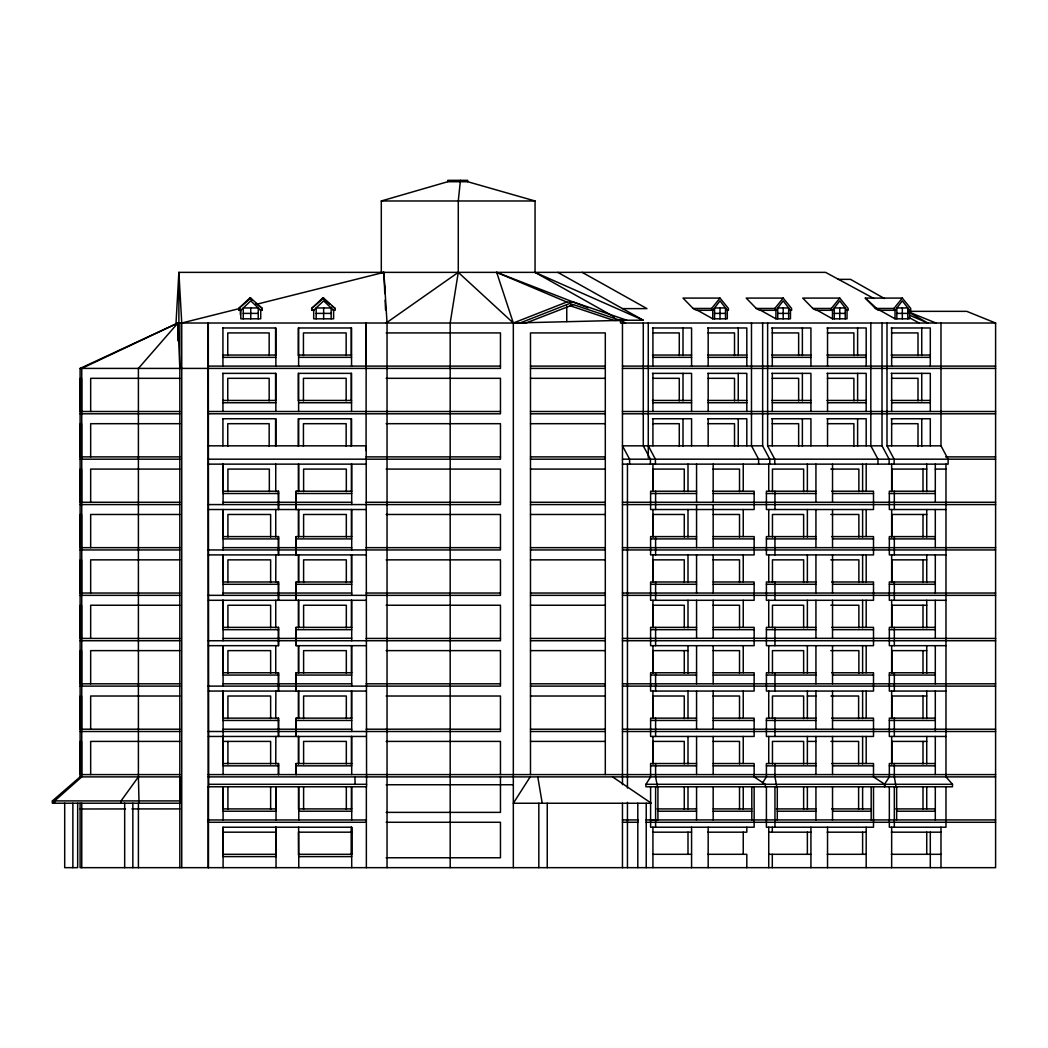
<?xml version="1.0" encoding="UTF-8"?>
<svg xmlns="http://www.w3.org/2000/svg" width="1048" height="1048" viewBox="0 0 1048 1048"><rect width="100%" height="100%" fill="white"/><g stroke="black" fill="none" stroke-linecap="round" stroke-linejoin="round"><path stroke-width="1.5" d="M177.728 327.88L177.924 323.02L80.106 368.411L80.106 776.882L52.4 800.908L52.4 803.213L180.466 803.213L179.837 776.882L80.106 776.882M945.977 464.133L945.977 776.882L952.488 784.31L952.488 786.786L645.935 786.786L645.935 784.31L650.598 776.882L650.598 763.534L696.566 763.534M762.512 783.079L766.402 776.882L766.402 763.534L815.934 763.534M530.17 776.882L513.324 803.253L651.358 803.253L612.556 776.882M179.837 368.411L177.924 323.02L138.402 368.411L138.402 776.882L121.044 800.908L121.044 803.213M712.745 318.815L712.745 310.3L720.015 300.855L727.299 310.3L727.299 318.815L712.745 318.815L697.536 310.3M775.926 318.815L775.926 310.3L783.197 300.855L790.467 310.3L790.467 318.815L775.926 318.815L760.717 310.3M832.479 318.815L832.479 310.3L839.749 300.855L847.033 310.3L847.033 318.815L832.479 318.815L817.27 310.3M895.044 318.815L895.044 310.3L902.315 300.855L909.585 310.3L909.585 318.815L895.044 318.815L879.835 310.3M711.631 310.3L711.631 308.453L720.015 298.091L728.412 308.453L728.412 310.3L727.299 310.3M774.813 310.3L774.813 308.453L783.197 298.091L791.594 308.453L791.594 310.3L790.467 310.3M831.365 310.3L831.365 308.453L839.749 298.091L848.146 308.453L848.146 310.3L847.033 310.3M893.931 310.3L893.931 308.453L902.315 298.091L910.712 308.453L910.712 310.3L909.585 310.3M240.804 310.3L250.76 300.855L260.729 310.3L260.729 318.815L240.804 318.815L240.804 310.3L238.839 310.3L238.748 308.453L249.712 298.091L250.76 298.091L262.262 308.453L262.262 310.3L260.297 310.3M313.693 310.3L323.649 300.855L333.618 310.3L333.618 318.815L313.693 318.815L313.693 310.3L311.728 310.3L311.636 308.453L322.601 298.091L323.649 298.091L335.15 308.453L335.15 310.3L333.185 310.3M238.748 308.453L250.76 298.091M311.636 308.453L323.649 298.091M386.136 323.02L458.277 272.362L458.277 200.98L460.439 180.335M513.324 867.665L513.324 323.02L566.758 302.034L573.387 302.034L626.835 320.229L513.324 323.02L458.277 272.362L450.181 323.02L450.181 867.665M573.387 302.034L519.952 323.02L176.025 323.02L178.881 272.362L825.588 272.362L873.809 298.457M569.798 305.649L613.774 320.4L620.403 320.4L573.387 304.627L526.384 322.849L519.756 322.849M381.302 272.362L381.302 200.98L447.745 181.723L467.683 181.723L535.056 200.98L535.056 272.362L614.521 317.033M181.749 867.665L181.749 323.02L240.175 308.374M255.974 304.418L383.882 272.362L387.039 323.02L387.039 867.665M380.699 273.135L383.882 272.362L384.826 293.61M622.46 638.429L754.141 638.206M278.414 638.429L351.709 638.206M386.136 729.198L450.181 729.08M125.459 808.938L80.106 808.99M131.93 808.925L179.837 808.912M381.302 200.98L535.056 200.98M838.059 279.358L850.518 279.358L884.499 298.549M720.015 298.091L683.008 298.091L693.121 308.453L696.422 310.3L712.745 310.3M783.197 298.091L746.189 298.091L756.302 308.453L759.59 310.3L775.926 310.3M839.749 298.091L802.742 298.091L812.855 308.453L816.143 310.3L832.479 310.3M895.044 310.3L878.709 310.3L875.421 308.453L865.307 298.091L902.315 298.091M570.741 304.627L573.387 304.627M255.725 303.278L262.262 308.453M335.15 308.453L332.216 306.383M693.121 308.453L711.631 308.453M756.302 308.453L774.813 308.453M812.855 308.453L831.365 308.453M875.421 308.453L893.931 308.453M622.564 308.623L646.957 308.623L582.19 272.362M908.76 311.348L966.767 311.348L995.6 323.02L995.6 867.665L80.106 867.665L80.106 803.213M243.267 313.391L258.253 313.391M316.168 313.391L331.142 313.391M714.553 313.391L725.491 313.391M777.734 313.391L788.659 313.391M834.287 313.391L845.225 313.391M896.852 313.391L907.791 313.391M620.206 320.229L643.276 320.229L557.798 272.362M995.6 323.02L620.521 323.02L620.521 320.229L625.525 323.02M222.648 327.972L275.86 327.972L275.886 366.106M652.419 327.972L691.575 327.972L691.588 366.106M707.662 327.972L746.818 327.972L746.818 366.106M771.787 327.972L810.929 327.972L810.929 366.106M827.029 327.972L866.185 327.972L866.185 366.106M891.154 327.972L930.297 327.972L930.297 366.106M386.136 332.923L500.459 332.923L500.459 368.411L80.106 368.411M652.773 332.923L679.274 332.923L679.274 355.508M708.016 332.923L734.517 332.923L734.517 355.508M772.14 332.923L798.641 332.923L798.641 355.508M827.383 332.923L853.884 332.923L853.884 355.508M891.507 332.923L918.009 332.923L918.009 355.508M222.857 355.049L275.86 355.049M298.536 355.049L351.552 355.049M652.406 355.049L691.575 355.049M707.649 355.049L746.818 355.049M771.773 355.049L810.929 355.049M827.016 355.049L866.185 355.049M891.128 355.049L930.297 355.049M222.936 357.355L275.886 357.355M298.615 357.355L351.552 357.355M652.93 357.355L691.588 357.355M708.173 357.355L746.818 357.355M772.297 357.355L810.929 357.355M827.54 357.355L866.185 357.355M891.665 357.355L930.297 357.355M208.172 366.106L500.459 366.106M530.485 366.106L605.299 366.106M622.46 366.106L995.6 366.106M530.485 368.411L605.299 368.411M622.46 368.411L995.6 368.411M222.648 373.363L275.86 373.363L275.86 411.497M652.419 373.363L691.575 373.363L691.575 411.497M707.662 373.363L746.818 373.363L746.818 411.497M771.787 373.363L810.929 373.363L810.929 411.497M827.029 373.363L866.185 373.363L866.185 411.497M891.154 373.363L930.297 373.363L930.297 411.497M179.837 378.315L90.665 378.315L90.665 411.497M386.136 378.315L500.459 378.315L500.459 413.79L208.172 413.79M530.485 378.315L605.299 378.315M652.773 378.315L679.274 378.315L679.274 400.939M708.016 378.315L734.517 378.315L734.517 400.886M772.14 378.315L798.641 378.315L798.641 400.886M827.383 378.315L853.884 378.315L853.884 400.886M891.507 378.315L918.009 378.315L918.009 400.886M222.857 400.441L275.86 400.441M298.536 400.441L351.552 400.441M652.406 400.441L691.575 400.441M707.649 400.441L746.818 400.441M771.773 400.441L810.929 400.441M827.016 400.441L866.185 400.441M891.128 400.441L930.297 400.441M222.936 402.746L275.86 402.746M298.615 402.746L351.552 402.746M652.93 402.746L691.575 402.746M708.173 402.746L746.818 402.746M772.297 402.746L810.929 402.746M827.54 402.746L866.185 402.746M891.665 402.746L930.297 402.746M80.106 411.497L179.837 411.497M208.172 411.497L500.459 411.497M530.485 411.497L605.299 411.497M622.46 411.497L995.6 411.497M80.106 413.79L179.837 413.79M530.485 413.79L605.299 413.79M622.46 413.79L995.6 413.79M222.648 418.741L275.86 418.741L275.86 445.832M652.419 418.741L691.575 418.741L691.575 445.832M707.662 418.741L746.818 418.741L746.818 445.832M771.787 418.741L810.929 418.741L810.929 445.832M827.029 418.741L866.185 418.741L866.185 445.832M891.154 418.741L930.297 418.741L930.297 445.832M179.837 423.693L90.665 423.693L90.665 456.876M386.136 423.693L500.459 423.693L500.459 459.181L208.172 459.181M530.485 423.693L605.299 423.693M652.773 423.693L679.274 423.693L679.274 446.278M708.016 423.693L734.517 423.693L734.517 446.278M772.14 423.693L798.641 423.693L798.641 446.278M827.383 423.693L853.884 423.693L853.884 446.278M891.507 423.693L918.009 423.693L918.009 446.278M208.172 445.832L366.184 445.832L366.564 784.31L366.564 786.786L208.29 786.786M769.782 464.133L769.782 459.181L762.643 445.832L622.46 445.832L629.586 459.181L629.586 464.133M767.634 323.02L767.634 445.832L882.01 445.832L889.136 459.181L889.136 464.133M887.001 323.02L887.001 445.832L940.986 445.832L948.126 459.181L948.126 464.133L622.46 464.133M80.106 456.876L179.837 456.876M366.066 456.876L500.459 456.876M530.485 456.876L605.299 456.876M945.663 456.876L995.6 456.876M80.106 459.181L179.837 459.181M530.485 459.181L605.299 459.181M622.46 459.181L995.6 459.181M208.46 464.133L366.42 464.133M179.837 469.085L90.665 469.085L90.665 502.267M386.136 469.085L500.459 469.085L500.459 504.573L208.172 504.573M530.485 469.085L605.299 469.085M713.02 469.085L739.521 469.085L739.521 491.669M830.815 469.085L858.875 469.085L858.875 491.669M926.733 469.085L891.822 469.085L891.822 491.669M935.301 469.085L945.977 469.085M223.028 491.211L278.585 491.211L278.585 509.524M351.709 491.211L296.06 491.211L296.06 509.524M696.566 491.211L650.598 491.211L650.598 509.524L754.141 509.524L754.141 491.211L712.64 491.211M815.934 491.211L766.402 491.211L766.402 509.524L873.508 509.524L873.508 491.211L831.654 491.211M935.301 491.211L889.333 491.211L889.333 509.524L945.977 509.524M223.093 493.516L278.585 493.516M296.06 493.516L351.709 493.516M650.598 493.516L696.566 493.516M713.177 493.516L754.141 493.516M766.402 493.516L815.934 493.516M832.531 493.516L873.508 493.516M889.333 493.516L935.301 493.516M80.106 502.267L179.837 502.267M223.093 502.267L351.709 502.267M366.066 502.267L500.459 502.267M530.485 502.267L605.299 502.267M622.46 502.267L995.6 502.267M80.106 504.573L179.837 504.573M530.485 504.573L605.299 504.573M622.46 504.573L995.6 504.573M208.46 509.524L366.355 509.524M179.837 514.476L90.665 514.476L90.665 547.659M386.136 514.476L500.459 514.476L500.459 549.951L208.172 549.951M530.485 514.476L605.299 514.476M713.02 514.476L739.521 514.476L739.521 537.048M830.815 514.476L858.875 514.476L858.875 537.048M926.733 514.476L891.822 514.476L891.822 537.048M223.014 536.602L278.585 536.602L278.585 554.903M351.709 536.602L296.06 536.602L296.06 554.903M696.566 536.602L650.598 536.602L650.598 554.903L754.141 554.903L754.141 536.602L713.177 536.602M815.934 536.602L766.402 536.602L766.402 554.903L873.508 554.903L873.508 536.602L831.654 536.602M935.301 536.602L889.333 536.602L889.333 554.903L945.977 554.903M223.093 538.908L278.585 538.908M296.06 538.908L351.709 538.908M650.598 538.908L696.566 538.908M713.177 538.908L754.141 538.908M766.402 538.908L815.934 538.908M832.531 538.908L873.508 538.908M889.333 538.908L935.301 538.908M80.106 547.659L179.837 547.659M223.093 547.659L351.709 547.659M366.066 547.659L500.459 547.659M530.485 547.659L605.299 547.659M622.46 547.659L995.6 547.659M80.106 549.951L179.837 549.951M530.485 549.951L605.299 549.951M622.46 549.951L995.6 549.951M208.46 554.903L366.355 554.903M179.837 559.855L90.665 559.855L90.665 593.037M386.136 559.855L500.459 559.855L500.459 595.343L208.172 595.343M530.485 559.855L605.299 559.855M713.02 559.855L739.521 559.855L739.521 582.439M830.815 559.855L858.875 559.855L858.875 582.439M926.733 559.855L891.822 559.855L891.822 582.439M223.014 581.981L278.585 581.981L278.585 600.294M351.709 581.981L296.06 581.981L296.06 600.294M696.566 581.981L650.598 581.981L650.598 600.294L754.141 600.294L754.141 581.981L713.177 581.981M815.934 581.981L766.402 581.981L766.402 600.294L873.508 600.294L873.508 581.981L831.654 581.981M935.301 581.981L889.333 581.981L889.333 600.294L945.977 600.294M223.093 584.286L278.585 584.286M296.06 584.286L351.709 584.286M650.598 584.286L696.566 584.286M713.177 584.286L754.141 584.286M766.402 584.286L815.934 584.286M832.531 584.286L873.508 584.286M889.333 584.286L935.301 584.286M80.106 593.037L179.837 593.037M223.093 593.037L351.709 593.037M366.066 593.037L500.459 593.037M530.485 593.037L605.299 593.037M622.46 593.037L995.6 593.037M80.106 595.343L179.837 595.343M530.485 595.343L605.299 595.343M622.46 595.343L995.6 595.343M208.46 600.294L366.355 600.294M179.837 605.246L90.665 605.246L90.665 638.429M386.136 605.246L500.459 605.246L500.459 640.734L208.172 640.734M530.485 605.246L605.299 605.246M713.02 605.246L739.521 605.246L739.521 627.949M830.815 605.246L858.875 605.246L858.875 627.831M926.733 605.246L891.822 605.246L891.822 627.831M223.014 627.372L278.585 627.372L278.585 645.673L208.46 645.673M351.709 627.372L296.06 627.372L296.06 645.673L366.355 645.673M696.566 627.372L650.598 627.372L650.598 645.673L754.141 645.673L754.141 627.372L713.177 627.372M815.934 627.372L766.402 627.372L766.402 645.673L873.508 645.673L873.508 627.372L831.654 627.372M935.301 627.372L889.333 627.372L889.333 645.673L945.977 645.673M223.093 629.678L278.585 629.678M296.06 629.678L351.709 629.678M650.598 629.678L696.566 629.678M713.177 629.678L754.141 629.678M766.402 629.678L815.934 629.678M832.531 629.678L873.508 629.678M889.333 629.678L935.301 629.678M80.106 638.429L179.837 638.429M223.093 638.429L278.585 638.429M366.066 638.429L500.459 638.429M530.485 638.429L605.299 638.429M995.6 638.429L753.591 638.284M80.106 640.734L179.837 640.734M530.485 640.734L605.299 640.734M622.46 640.734L995.6 640.734M179.837 650.625L90.665 650.625L90.665 683.807M386.136 650.625L500.459 650.625L500.459 686.113L208.172 686.113M530.485 650.625L605.299 650.625M687.999 650.625L653.101 650.625L653.101 673.209M713.02 650.625L739.521 650.625L739.521 673.209M830.815 650.625L858.875 650.625L858.875 673.209M926.733 650.625L891.822 650.625L891.822 673.209M223.014 672.764L278.585 672.764L278.585 691.064M351.709 672.764L296.06 672.764L296.06 691.064M696.566 672.764L650.598 672.764L650.598 691.064L754.141 691.064L754.141 672.764L713.177 672.764M815.934 672.764L766.402 672.764L766.402 691.064L873.508 691.064L873.508 672.764L831.654 672.764M935.301 672.764L889.333 672.764L889.333 691.064L945.977 691.064M223.093 675.056L278.585 675.056M296.06 675.056L351.709 675.056M650.598 675.056L696.566 675.056M713.177 675.056L754.141 675.056M766.402 675.056L815.934 675.056M832.531 675.056L873.508 675.056M889.333 675.056L935.301 675.056M80.106 683.807L179.837 683.807M223.093 683.807L351.709 683.807M366.066 683.807L500.459 683.807M530.485 683.807L605.299 683.807M622.46 683.807L995.6 683.807M80.106 686.113L179.837 686.113M530.485 686.113L605.299 686.113M622.46 686.113L995.6 686.113M208.46 691.064L366.355 691.064M179.837 696.016L90.665 696.016L90.665 729.198M386.136 696.016L500.459 696.016L500.459 731.504L208.172 731.504M530.485 696.016L605.299 696.016M713.02 696.016L739.521 696.016L739.521 718.601M807.366 696.016L815.934 696.016M830.959 696.016L858.613 696.016L858.613 718.601M926.733 696.016L891.822 696.016L891.822 718.601M223.014 718.142L278.585 718.142L278.585 736.456M351.709 718.142L296.06 718.142L296.06 736.456M696.566 718.142L650.598 718.142L650.598 736.456L754.141 736.456L754.141 718.142L713.177 718.142M815.934 718.142L766.402 718.142L766.402 736.456L873.508 736.456L873.508 718.142L831.654 718.142M935.301 718.142L889.333 718.142L889.333 736.456L945.977 736.456M223.093 720.448L278.585 720.448M296.06 720.448L351.709 720.448M650.598 720.448L696.566 720.448M713.177 720.448L754.141 720.448M766.402 720.448L815.934 720.448M832.531 720.448L873.508 720.448M889.333 720.448L935.301 720.448M80.106 729.198L179.837 729.198M223.093 729.198L351.709 729.198M366.066 729.198L387.039 729.198M450.181 729.198L500.459 729.198M530.485 729.198L605.299 729.198M622.46 729.198L995.6 729.198M80.106 731.504L179.837 731.504M530.485 731.504L605.299 731.504M622.46 731.504L995.6 731.504M208.46 736.456L366.355 736.456M179.837 741.408L90.665 741.408L90.665 774.59M222.805 741.408L270.633 741.408L270.633 763.979M386.136 741.408L500.459 741.408L500.459 774.59M530.485 741.408L605.299 741.408M713.02 741.408L739.521 741.408L739.521 763.979M807.366 741.408L815.934 741.408M830.959 741.408L858.613 741.408L858.613 763.979M926.733 741.408L891.822 741.408L891.822 763.979M223.014 763.534L278.585 763.534L278.585 774.59M351.709 763.534L296.06 763.534L296.06 774.59M713.177 763.534L754.141 763.534L754.141 776.882L765.315 784.31L765.315 786.786M831.654 763.534L873.508 763.534L873.508 776.882L884.813 784.31L884.813 786.786M935.301 763.534L889.333 763.534L889.333 776.882L884.525 784.31L884.525 786.786M223.093 765.839L278.585 765.839M296.06 765.839L351.709 765.839M650.598 765.839L696.566 765.839M713.177 765.839L754.141 765.839M766.402 765.839L815.934 765.839M832.531 765.839L873.508 765.839M889.333 765.839L935.301 765.839M80.106 774.59L179.837 774.59M208.172 774.59L995.6 774.59M208.172 776.882L995.6 776.882M208.29 323.02L208.67 784.31L366.564 784.31M645.935 784.31L952.488 784.31M386.136 784.742L513.324 784.742M52.4 800.908L180.466 800.908M223.014 808.912L276.03 808.912M298.693 808.912L351.709 808.912M657.044 808.912L696.566 808.912M713.177 808.912L751.809 808.912M776.411 808.912L815.934 808.912M831.654 808.912L871.176 808.912M895.765 808.912L935.301 808.912M223.093 811.218L276.03 811.218M298.785 811.218L351.709 811.218M657.921 811.218L696.566 811.218M713.177 811.218L751.809 811.218M777.289 811.218L815.934 811.218M832.531 811.218L871.176 811.218M896.656 811.218L935.301 811.218M386.136 812.37L500.459 812.37L500.459 776.882M208.172 819.968L366.355 819.968M622.46 819.929L638.258 819.929M645.974 819.929L995.6 819.929M208.172 822.274L366.355 822.274M386.136 822.274L500.459 822.274L500.459 857.762L386.136 857.762M622.46 822.274L638.258 822.274M645.974 822.274L995.6 822.274M276.03 832.178L222.805 832.178L222.805 855.037L222.936 827.226L351.709 827.226L351.709 867.665M351.552 832.178L298.497 832.178L298.497 855.037M652.59 832.178L691.575 832.178M707.832 832.178L746.818 832.178L746.818 827.226M768.734 832.178L810.929 832.178M827.2 832.178L866.185 832.178M891.311 832.178L940.986 832.178M223.041 854.303L276.03 854.303M298.719 854.303L351.709 854.303M652.59 854.303L691.575 854.303M707.832 854.303L746.818 854.303L746.818 867.665M768.734 854.303L810.929 854.303M827.2 854.303L866.185 854.303M891.311 854.303L940.986 854.303M223.093 856.609L276.03 856.609M298.785 856.609L351.709 856.609M650.598 819.929L655.603 819.968M513.324 323.02L496.673 272.362L588.177 307.811M908.59 311.924L935.995 323.02M496.673 272.362L566.758 302.034M909.782 315.317L927.821 323.02L908.537 312.121M535.056 272.362L643.276 320.229M909.271 317.649L919.201 323.02M322.601 298.091L329.819 304.313M249.712 298.091L252.123 300.173M865.307 298.091L878.709 310.3M887.001 445.832L894.14 459.181L894.14 464.133M767.634 445.832L774.773 459.181L774.773 464.133M648.267 445.832L655.406 459.181L655.406 464.133M537.781 776.882L542.235 803.253M181.749 323.02L178.881 272.362L178.881 323.02M261.738 308.453L261.83 310.3M385.114 300.147L385.559 309.946M354.905 776.882L355.128 784.31M138.402 776.882L139.03 803.213M366.053 366.106L366.066 368.411M945.977 786.786L945.977 827.226L889.333 827.226L889.333 786.786M940.986 323.02L940.986 445.832M940.986 827.226L940.986 867.665M935.301 464.133L935.301 502.267M935.301 509.524L935.301 547.659M935.301 554.903L935.301 593.037M935.301 600.294L935.301 638.429M935.301 645.673L935.301 683.807M935.301 691.064L935.301 731.504M935.301 736.456L935.301 774.59M935.301 786.786L935.301 819.968M930.297 832.178L930.297 867.665M926.733 464.133L926.733 491.669M926.733 509.524L926.733 537.048M926.733 554.903L926.733 582.439M926.733 600.294L926.733 627.831M926.733 645.673L926.733 673.209M926.733 691.064L926.733 718.601M926.733 736.456L926.733 763.979M926.733 786.786L926.733 808.912M926.733 832.178L926.733 854.303M923 469.085L923 491.669M923 514.476L923 537.048M923 559.855L923 582.439M923 605.246L923 627.831M923 650.625L923 673.209M923 696.016L923 718.601M923 741.408L923 763.979M923 786.786L923 808.912M921.742 327.972L921.742 355.469M921.742 373.363L921.742 400.86M921.742 418.741L921.742 446.238M907.791 318.815L907.791 307.955L896.852 307.955L896.852 318.815M902.315 307.955L902.315 318.815M896.656 786.786L896.656 819.968M896.04 786.786L894.324 776.882L894.324 763.534M894.324 491.211L894.324 509.524M894.324 536.602L894.324 554.903M894.324 581.981L894.324 600.294M894.324 627.372L894.324 645.673M894.324 672.764L894.324 691.064M894.324 718.142L894.324 736.456M894.324 786.786L894.324 827.226M891.665 327.972L891.665 366.106M891.665 373.363L891.665 411.497M891.665 418.741L891.665 445.832M891.665 464.133L891.665 491.211M891.665 509.524L891.665 536.602M891.665 554.903L891.665 581.981M891.665 600.294L891.665 627.372M891.665 645.673L891.665 672.764M891.665 691.064L891.665 718.142M891.665 736.456L891.665 763.534M891.665 827.226L891.665 867.665M882.01 323.02L882.01 445.832M877.975 464.133L877.975 459.181L870.836 445.832L870.836 323.02M873.508 786.786L873.508 827.226L766.402 827.226L766.402 786.786M871.176 786.786L871.176 819.968M866.185 464.133L866.185 491.211M866.185 509.524L866.185 536.602M866.185 554.903L866.185 581.981M866.185 600.294L866.185 627.372M866.185 645.673L866.185 672.764M866.185 691.064L866.185 718.142M866.185 736.456L866.185 763.534M866.185 827.226L866.185 867.665M862.609 464.133L862.609 491.63M862.609 509.524L862.609 537.021M862.609 554.903L862.609 582.4M862.609 600.294L862.609 627.791M862.609 645.673L862.609 673.17M862.609 691.064L862.609 718.561M862.609 736.456L862.609 763.953M862.609 786.786L862.609 809.37M862.609 832.178L862.609 854.303M858.613 786.786L858.613 809.37M857.618 327.972L857.618 355.469M857.618 373.363L857.618 400.86M857.618 418.741L857.618 446.238M845.225 318.815L845.225 307.955L834.287 307.955L834.287 318.815M839.749 307.955L839.749 318.815M832.531 464.133L832.531 502.267M832.531 509.524L832.531 547.659M832.531 554.903L832.531 593.037M832.531 600.294L832.531 638.429M832.531 645.673L832.531 683.807M832.531 691.064L832.531 729.198M832.531 736.456L832.531 774.59M832.531 786.786L832.531 819.968M827.54 327.972L827.54 366.106M827.54 373.363L827.54 411.497M827.54 418.741L827.54 445.832M827.54 827.226L827.54 867.665M815.934 464.133L815.934 502.267M815.934 509.524L815.934 547.659M815.934 554.903L815.934 593.037M815.934 600.294L815.934 638.429M815.934 645.673L815.934 683.807M815.934 691.064L815.934 729.198M815.934 736.456L815.934 774.59M815.934 786.786L815.934 819.968M810.929 827.226L810.929 867.665M807.366 464.133L807.366 491.63M807.366 509.524L807.366 537.021M807.366 554.903L807.366 582.4M807.366 600.294L807.366 627.791M807.366 645.673L807.366 673.17M807.366 691.064L807.366 718.601M807.366 736.456L807.366 763.979M807.366 786.786L807.366 809.37M807.366 832.178L807.366 854.303M803.633 491.669L803.633 469.085L772.455 469.085L772.455 491.669M803.633 537.048L803.633 514.476L772.455 514.476L772.455 537.048M803.633 582.439L803.633 559.855L772.455 559.855L772.455 582.439M803.633 627.831L803.633 605.246L772.455 605.246L772.455 627.831M803.633 673.209L803.633 650.625L772.455 650.625L772.455 673.209M803.633 718.601L803.633 696.016L772.455 696.016L772.455 718.601M803.633 763.979L803.633 741.408L772.455 741.408L772.455 763.979M803.633 786.786L803.633 809.37M802.375 327.972L802.375 355.469M802.375 373.363L802.375 400.86M802.375 418.741L802.375 446.238M788.659 318.815L788.659 307.955L777.734 307.955L777.734 318.815M783.197 307.955L783.197 318.815M777.289 786.786L777.289 819.968M776.804 786.786L774.957 776.882L774.957 763.534M774.957 491.211L774.957 509.524M774.957 536.602L774.957 554.903M774.957 581.981L774.957 600.294M774.957 627.372L774.957 645.673M774.957 672.764L774.957 691.064M774.957 718.142L774.957 736.456M774.957 786.786L774.957 827.226M772.297 327.972L772.297 366.106M772.297 373.363L772.297 411.497M772.297 418.741L772.297 445.832M772.297 827.226L772.297 832.178M772.297 854.303L772.297 867.665M768.734 464.133L768.734 491.211M768.734 509.524L768.734 536.602M768.734 554.903L768.734 581.981M768.734 600.294L768.734 627.372M768.734 645.673L768.734 672.764M768.734 691.064L768.734 718.142M768.734 736.456L768.734 763.534M768.734 827.226L768.734 867.665M762.643 323.02L762.643 445.832M758.608 464.133L758.608 459.181L751.481 445.832L751.481 323.02M754.141 786.786L754.141 827.226L650.598 827.226L650.598 786.786M751.809 786.786L751.809 819.968M743.242 464.133L743.242 491.211M743.242 509.524L743.242 536.602M743.242 554.903L743.242 581.981M743.242 600.294L743.242 627.372M743.242 645.673L743.242 672.764M743.242 691.064L743.242 718.142M743.242 736.456L743.242 763.534M743.242 786.786L743.242 809.37M743.242 832.178L743.242 854.303M739.521 786.786L739.521 809.37M738.25 327.972L738.25 355.469M738.25 373.363L738.25 400.86M738.25 418.741L738.25 446.238M725.491 318.815L725.491 307.955L714.553 307.955L714.553 318.815M720.015 307.955L720.015 318.815M713.177 464.133L713.177 502.267M713.177 504.573L713.177 547.659M713.177 554.903L713.177 593.037M713.177 600.294L713.177 638.206M713.177 645.673L713.177 683.807M713.177 691.064L713.177 729.198M713.177 736.456L713.177 774.59M713.177 786.786L713.177 819.968M708.173 327.972L708.173 366.106M708.173 373.363L708.173 411.497M708.173 418.741L708.173 445.832M708.173 827.226L708.173 867.665M696.566 464.133L696.566 502.267M696.566 504.573L696.566 547.659M696.566 554.903L696.566 593.037M696.566 600.294L696.566 638.429M696.566 645.673L696.566 683.807M696.566 691.064L696.566 729.198M696.566 736.456L696.566 774.59M696.566 786.786L696.566 819.968M691.575 827.226L691.575 867.665M687.999 464.133L687.999 491.63M687.999 509.524L687.999 537.021M687.999 554.903L687.999 582.4M687.999 600.294L687.999 627.791M687.999 645.673L687.999 673.209M687.999 691.064L687.999 718.561M687.999 736.456L687.999 763.953M687.999 786.786L687.999 809.37M687.999 832.178L687.999 854.303M684.279 491.669L684.279 469.085L653.101 469.085L653.101 491.669M684.279 537.048L684.279 514.476L653.101 514.476L653.101 537.048M684.279 582.439L684.279 559.855L653.101 559.855L653.101 582.439M684.279 627.831L684.279 605.246L653.101 605.246L653.101 627.831M684.279 650.625L684.279 673.209M684.279 718.601L684.279 696.016L653.101 696.016L653.101 718.601M684.279 763.979L684.279 741.408L653.101 741.408L653.101 763.979M684.279 786.786L684.279 809.37M683.008 327.972L683.008 355.469M683.008 373.363L683.008 400.912M683.008 418.741L683.008 446.238M657.921 786.786L657.921 819.968M657.45 786.786L655.603 776.882L655.603 763.534M655.603 491.211L655.603 509.524M655.603 536.602L655.603 554.903M655.603 581.981L655.603 600.294M655.603 627.372L655.603 645.673M655.603 672.764L655.603 691.064M655.603 718.142L655.603 736.456M655.603 786.786L655.603 827.226M652.93 327.972L652.93 366.106M652.93 373.363L652.93 411.497M652.93 418.741L652.93 445.832M652.93 464.133L652.93 491.211M652.93 509.524L652.93 536.602M652.93 554.903L652.93 581.981M652.93 600.294L652.93 627.372M652.93 645.673L652.93 672.764M652.93 691.064L652.93 718.142M652.93 736.456L652.93 763.534M652.93 827.226L652.93 867.665M650.415 464.133L650.415 459.181L643.276 445.832L643.276 323.02M648.267 323.02L648.267 457.701M646.223 803.253L646.223 867.665M637.8 803.253L637.8 867.665M627.451 464.133L627.451 788.044M627.451 802.388L627.451 867.665M622.46 323.02L622.46 784.638M622.46 803.253L622.46 867.665M605.299 774.59L605.299 332.923L530.485 332.923L530.485 774.59M566.758 306.068L566.758 321.618M547.253 803.253L547.253 867.665M538.829 803.253L538.829 867.665M467.683 181.723L467.683 180.335L447.745 180.335L447.745 181.723M384.734 286.143L384.734 292.497M366.355 786.786L366.355 867.665M366.184 323.02L366.066 450.561M366.053 323.02L366.053 368.411M351.709 464.133L351.709 504.573M351.709 509.524L351.709 549.951M351.709 554.903L351.709 595.343M351.709 600.294L351.709 640.734M351.709 645.673L351.709 686.113M351.709 691.064L351.709 731.504M351.709 736.456L351.709 774.59M351.709 786.786L351.709 819.968M351.552 366.106L351.552 327.972L298.326 327.972L298.326 355.469M351.552 411.497L351.552 373.363L298.326 373.363L298.326 400.86M351.552 445.832L351.552 418.741L298.326 418.741L298.326 446.238M351.552 827.226L351.552 855.037M351.263 327.972L351.263 355.469M351.263 373.363L351.263 400.86M351.263 418.741L351.263 446.238M351.434 464.133L351.434 491.63M351.434 509.524L351.434 537.021M351.434 554.903L351.434 582.4M351.434 600.294L351.434 627.844M351.434 645.673L351.434 673.209M351.434 691.064L351.434 718.561M351.434 736.456L351.434 765.053M351.434 786.786L351.434 809.37M351.434 827.226L351.434 855.037M346.325 491.669L346.325 469.085L303.606 469.085L303.606 491.669M346.325 537.048L346.325 514.476L303.606 514.476L303.606 537.048M346.325 582.439L346.325 559.855L303.606 559.855L303.606 582.439M346.325 627.883L346.325 605.246L303.606 605.246L303.606 627.883M346.325 673.209L346.325 650.625L303.606 650.625L303.606 673.209M346.325 718.601L346.325 696.016L303.606 696.016L303.606 718.601M346.325 763.979L346.325 741.408L303.606 741.408L303.606 763.979M346.325 786.786L346.325 809.37M346.154 355.508L346.154 332.923L303.435 332.923L303.435 355.508M346.154 400.886L346.154 378.315L303.435 378.315L303.435 400.886M346.154 446.278L346.154 423.693L303.435 423.693L303.435 446.278M331.142 318.815L331.142 307.955L316.168 307.955L316.168 318.815M323.649 307.955L323.649 318.815M312.16 308.453L312.16 310.3M303.606 786.786L303.606 809.37M298.615 327.972L298.615 366.106M298.615 373.363L298.615 411.497M298.615 418.741L298.615 445.832M298.615 464.133L298.615 491.211M298.615 509.524L298.615 536.602M298.615 554.903L298.615 581.981M298.615 600.294L298.615 627.372M298.615 645.673L298.615 672.764M298.615 691.064L298.615 718.142M298.615 736.456L298.615 763.534M298.785 786.786L298.785 819.968M298.615 827.226L298.785 867.665M298.497 464.133L298.497 491.63M298.497 509.524L298.497 537.021M298.497 554.903L298.497 582.4M298.497 600.294L298.497 627.844M298.497 645.673L298.497 673.17M298.497 691.064L298.497 718.561M298.497 736.456L298.497 763.953M298.497 786.786L298.497 809.37M296.23 491.211L296.23 509.524M296.23 536.602L296.23 554.903M296.23 581.981L296.23 600.294M296.23 627.372L296.23 645.673M296.23 672.764L296.23 691.064M296.23 718.142L296.23 736.456M296.23 763.534L296.23 774.59M278.414 491.211L278.414 509.524M278.414 536.602L278.414 554.903M278.414 581.981L278.414 600.294M278.414 627.372L278.414 645.673M278.414 672.764L278.414 691.064M278.414 718.142L278.414 736.456M278.414 763.534L278.414 774.59M276.03 786.786L276.03 819.968M276.03 827.226L276.03 867.665M275.742 464.133L275.742 491.63M275.742 509.524L275.742 537.021M275.86 554.903L275.742 582.4M275.742 600.294L275.742 627.791M275.742 645.673L275.742 673.17M275.86 691.064L275.742 718.561M275.86 736.456L275.742 763.953M275.742 786.786L275.742 809.37M275.86 827.226L275.742 855.037M275.585 327.972L275.585 355.469M275.585 373.363L275.585 400.912M275.585 418.741L275.585 446.238M270.633 537.048L270.633 514.476L227.914 514.476L227.914 537.048M270.633 582.439L270.633 559.855L227.914 559.855L227.914 582.439M270.633 627.831L270.633 605.246L227.914 605.246L227.914 627.831M270.633 673.209L270.633 650.625L227.914 650.625L227.914 673.209M270.633 718.601L270.633 696.016L227.914 696.016L227.914 718.601M270.633 786.786L270.633 809.37M269.166 355.508L269.166 332.923L227.757 332.923L227.757 355.508M269.166 400.939L269.166 378.315L227.757 378.315L227.757 400.939M269.166 446.278L269.166 423.693L227.757 423.693L227.757 446.278M269.336 491.669L269.336 469.085L227.914 469.085L227.914 491.669M258.253 318.815L258.253 307.955L243.267 307.955L243.267 318.815M250.76 307.955L250.76 318.815M240.372 310.3L240.372 314.557M239.272 308.453L239.272 310.3M227.914 741.408L227.914 763.979M227.914 786.786L227.914 809.37M223.093 464.133L223.093 504.573M223.093 509.524L223.093 549.951M223.093 554.903L223.093 595.343M223.093 600.294L223.093 640.734M223.093 645.673L223.093 686.113M223.093 691.064L223.093 774.59M223.093 786.786L223.093 819.968M223.093 827.226L223.093 867.665M222.936 327.972L222.936 366.106M222.936 373.363L222.936 411.497M222.936 418.741L222.936 445.832M222.805 464.133L222.805 491.63M222.805 509.524L222.805 537.021M222.805 554.903L222.805 582.4M222.805 600.294L222.805 627.791M222.805 645.673L222.805 673.17M222.805 691.064L222.805 718.561M222.805 736.456L222.805 763.979M222.805 786.786L222.805 809.37M208.67 784.31L208.67 786.786M208.46 786.786L208.46 867.665M208.172 323.02L208.172 867.665M179.837 323.02L179.837 800.908M179.837 803.213L179.837 867.665M177.924 340.849L177.924 323.02L81.757 368.411L81.757 776.882L54.627 800.908L54.627 803.213M138.402 803.213L138.402 867.665M132.847 803.213L132.847 867.665M124.673 803.213L124.673 867.665M81.757 803.213L81.757 867.665M81.495 411.497L81.495 378.315L80.355 378.315L80.355 411.497M81.495 456.876L81.495 423.693L80.369 423.693L80.369 456.876M81.495 502.267L81.495 469.085L80.369 469.085L80.369 502.267M81.495 547.659L81.495 514.476L80.369 514.476L80.369 547.659M81.495 593.037L81.495 559.855L80.369 559.855L80.369 593.037M81.495 638.429L81.495 605.246L80.369 605.246L80.369 638.429M81.495 683.807L81.495 650.625L80.369 650.625L80.369 683.807M81.495 729.198L81.495 696.016L80.369 696.016L80.369 729.198M81.495 774.59L81.495 741.408L80.369 741.408L80.369 774.59M77.67 803.213L77.67 867.665L64.701 867.665L64.701 803.213M72.875 803.213L72.875 867.665M52.688 800.908L52.688 803.213"/></g></svg>
